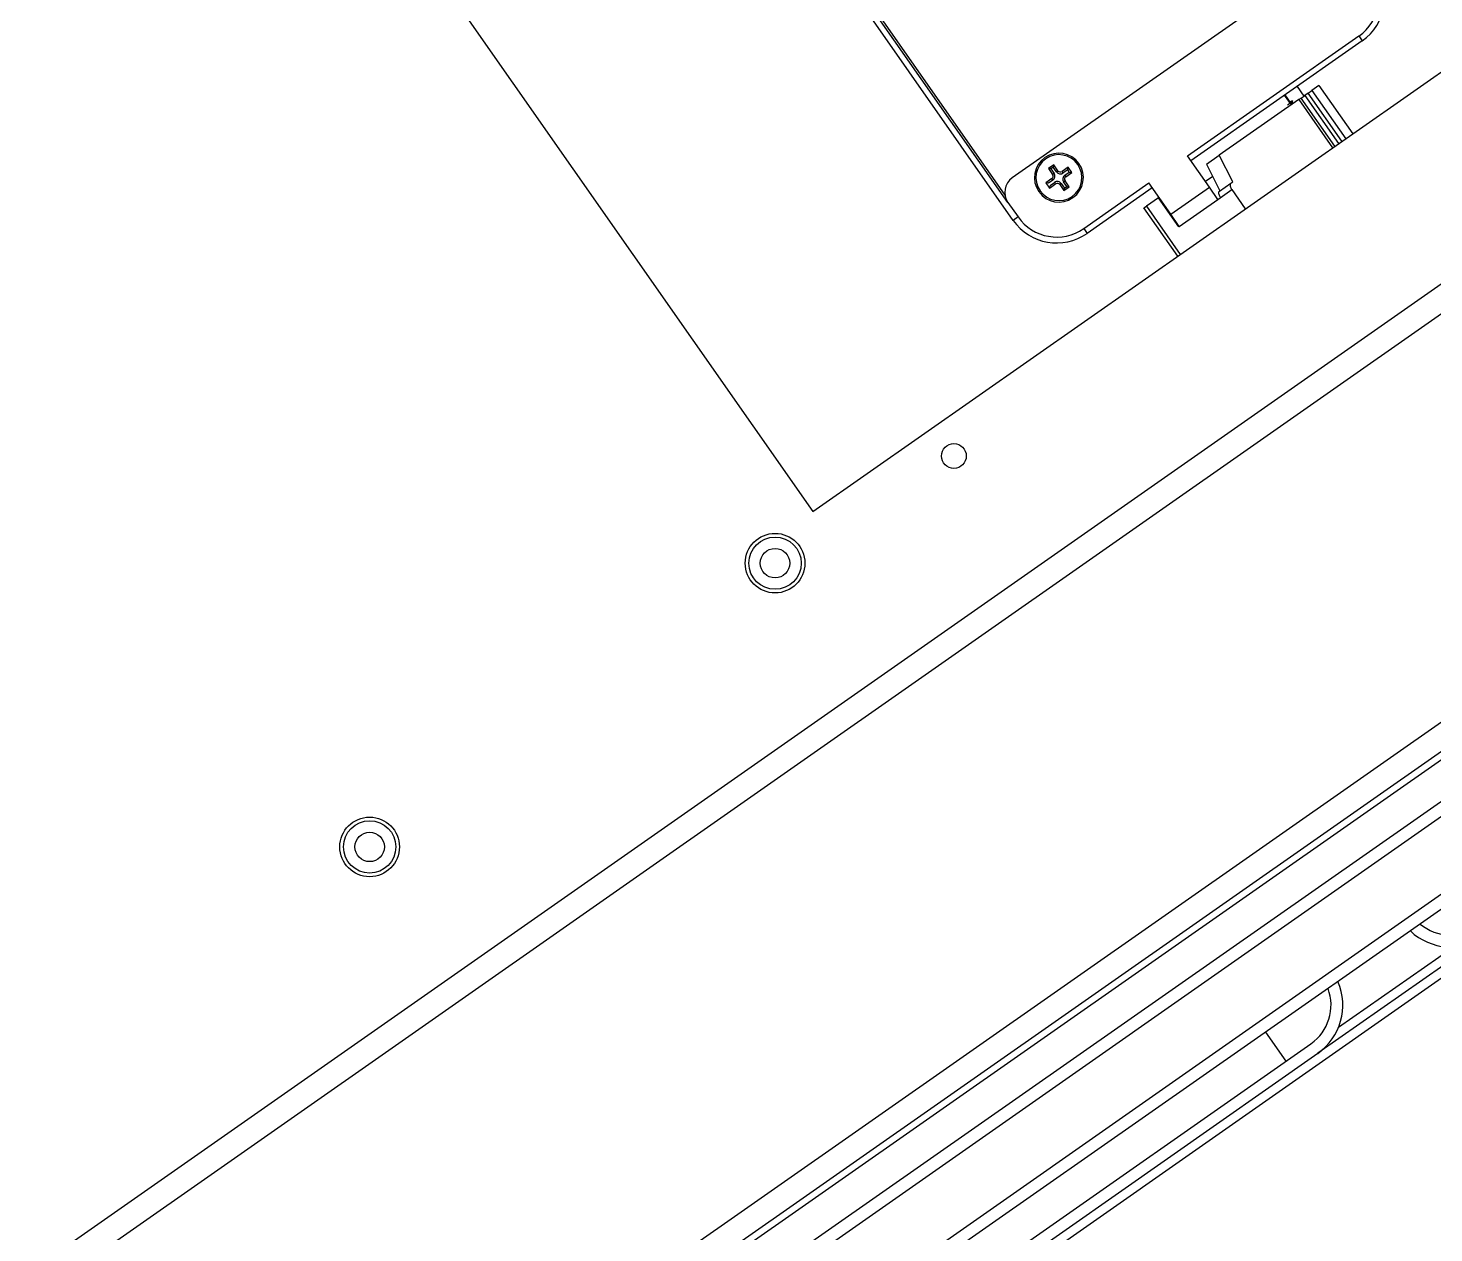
# Model space of a CAD drawing. Header units: millimetres. Extents: x 152904052 to 153933663, y 538271515 to 539240469.
# Drawn here: x 153467230.6 to 153467469.2, y 538579744.5 to 538579949.1 of the extents above; entities that cross this region are included whole.
import ezdxf

# ---------------------------------------------------------------- set-up
doc = ezdxf.new("R2010")
doc.units = ezdxf.units.MM
doc.layers.add('POWR', color=5, linetype='Continuous')

msp = doc.modelspace()

# ---------------------------------------------------------------- linework, layer by layer
at = {"layer": 'POWR', "color": 7}
for p, q in [((153467363.81, 538579867.03), (153467693.28, 538580097.72)), ((153465045.39, 538578202.63), (153467742.04, 538580090.84)), ((153466864.42, 538579481.34), (153467710.2, 538580073.55)), ((153467243.36, 538580039.05), (153467363.81, 538579867.03)), ((153467783.01, 538580034.08), (153466886.86, 538579406.59)), ((153467780.03, 538580034.55), (153466887.43, 538579409.55)), ((153465095.17, 538578168.15), (153467757.42, 538580032.27)), ((153465097.52, 538578164.79), (153467759.77, 538580028.91)), ((153467789.2, 538580025.23), (153466893.05, 538579397.74)), ((153467753.08, 538580022.77), (153466454.73, 538579113.65)), ((153467788.69, 538580022.31), (153466895.98, 538579397.22)), ((153467798.37, 538580017.37), (153466897.3, 538579386.43)), ((153467366.18, 538579963.9), (153467396.4, 538579920.74)), ((153467397.81, 538579916.46), (153467365.11, 538579963.16)), ((153467396.9, 538579919.5), (153467365.93, 538579963.73)), ((153467452.52, 538579962.1), (153467397.64, 538579923.67)), ((153467427.38, 538579927.41), (153467456.46, 538579947.77)), ((153467456.46, 538579947.77), (153467457.03, 538579946.95)), ((153467457.03, 538579946.95), (153467427.95, 538579926.59)), ((153467445, 538579936.08), (153467443.86, 538579937.72)), ((153467445.07, 538579936.13), (153467443.93, 538579937.77)), ((153467445.97, 538579939.2), (153467447.12, 538579937.57)), ((153467446.65, 538579937.24), (153467447.28, 538579937.68)), ((153467447.85, 538579938.08), (153467447.28, 538579937.68)), ((153467447.28, 538579937.68), (153467453.02, 538579929.49)), ((153467447.85, 538579938.08), (153467448.48, 538579938.52)), ((153467453.59, 538579929.89), (153467447.85, 538579938.08)), ((153467447.85, 538579938.08), (153467447.85, 538579938.08)), ((153467453.59, 538579929.89), (153467447.85, 538579938.08)), ((153467449.68, 538579939.36), (153467448.48, 538579938.52)), ((153467448.48, 538579938.52), (153467454.22, 538579930.33)), ((153467449.68, 538579939.36), (153467455.41, 538579931.16)), ((153467446.27, 538579936.97), (153467432.77, 538579927.52)), ((153467445.03, 538579936.71), (153467444.8, 538579936.52)), ((153467444.86, 538579936.6), (153467445.03, 538579936.71)), ((153467445.03, 538579936.71), (153467445.22, 538579936.79)), ((153467445.31, 538579936.3), (153467445.13, 538579936.3)), ((153467446.65, 538579937.24), (153467446.27, 538579936.97)), ((153467446.27, 538579936.97), (153467452, 538579928.78)), ((153467452.39, 538579929.05), (153467446.65, 538579937.24)), ((153467446.65, 538579937.24), (153467446.65, 538579937.24)), ((153467452.39, 538579929.05), (153467446.65, 538579937.24)), ((153467404.68, 538579925.92), (153467403.78, 538579925.28)), ((153467404.6, 538579925.49), (153467404.68, 538579925.92)), ((153467405.39, 538579924.89), (153467404.68, 538579925.92)), ((153467408.74, 538579925.95), (153467408.95, 538579926.1)), ((153467431.11, 538579922.08), (153467427.38, 538579927.41)), ((153467430.6, 538579926), (153467432.77, 538579927.52)), ((153467430.6, 538579926), (153467432.89, 538579921.5)), ((153467435.06, 538579923.02), (153467432.77, 538579927.52)), ((153467404.37, 538579923.56), (153467403.35, 538579922.85)), ((153467404.55, 538579923.31), (153467403.77, 538579922.77)), ((153467403.78, 538579925.28), (153467404.49, 538579924.26)), ((153467404.2, 538579925.21), (153467403.78, 538579925.28)), ((153467404.6, 538579925.49), (153467404.2, 538579925.21)), ((153467404.2, 538579925.21), (153467404.74, 538579924.44)), ((153467404.55, 538579923.31), (153467404.37, 538579923.56)), ((153467404.74, 538579924.44), (153467404.49, 538579924.26)), ((153467405.14, 538579924.72), (153467404.6, 538579925.49)), ((153467405.14, 538579924.72), (153467405.39, 538579924.89)), ((153467407.11, 538579925.49), (153467406.09, 538579924.77)), ((153467406.27, 538579924.52), (153467406.09, 538579924.77)), ((153467407.04, 538579925.06), (153467406.27, 538579924.52)), ((153467406.55, 538579924.12), (153467407.32, 538579924.66)), ((153467406.55, 538579924.12), (153467406.72, 538579923.87)), ((153467406.72, 538579923.87), (153467407.75, 538579924.58)), ((153467407.04, 538579925.06), (153467407.11, 538579925.49)), ((153467407.32, 538579924.66), (153467407.04, 538579925.06)), ((153467407.75, 538579924.58), (153467407.11, 538579925.49)), ((153467407.32, 538579924.66), (153467407.75, 538579924.58)), ((153467431.65, 538579923.93), (153467430.42, 538579923.06)), ((153467402.35, 538579921.48), (153467402.15, 538579921.34)), ((153467403.35, 538579922.85), (153467403.98, 538579921.95)), ((153467403.77, 538579922.77), (153467403.35, 538579922.85)), ((153467403.98, 538579921.95), (153467405, 538579922.66)), ((153467404.05, 538579922.37), (153467403.98, 538579921.95)), ((153467404.05, 538579922.37), (153467404.83, 538579922.91)), ((153467404.83, 538579922.91), (153467405, 538579922.66)), ((153467405.95, 538579922.72), (153467405.7, 538579922.54)), ((153467405.7, 538579922.54), (153467406.41, 538579921.52)), ((153467405.95, 538579922.72), (153467406.49, 538579921.94)), ((153467406.35, 538579922.99), (153467406.6, 538579923.17)), ((153467406.89, 538579922.22), (153467406.35, 538579922.99)), ((153467406.41, 538579921.52), (153467407.32, 538579922.15)), ((153467406.49, 538579921.94), (153467406.41, 538579921.52)), ((153467406.49, 538579921.94), (153467406.89, 538579922.22)), ((153467407.32, 538579922.15), (153467406.6, 538579923.17)), ((153467406.89, 538579922.22), (153467407.32, 538579922.15)), ((153467409.77, 538579915.07), (153467420.82, 538579922.82)), ((153467421.4, 538579922), (153467410.34, 538579914.25)), ((153467424.55, 538579917.49), (153467420.82, 538579922.82)), ((153467424.55, 538579917.49), (153467431.11, 538579922.08)), ((153467432.54, 538579920.03), (153467431.11, 538579922.08)), ((153467432.54, 538579920.03), (153467434.9, 538579921.69)), ((153467432.81, 538579921.44), (153467434.72, 538579922.78)), ((153467434.72, 538579922.78), (153467435.06, 538579923.02)), ((153467434.9, 538579921.69), (153467437.19, 538579918.41)), ((153467396.9, 538579919.5), (153467398.62, 538579917.04)), ((153467419.99, 538579918.57), (153467420.4, 538579918.86)), ((153467425.73, 538579910.38), (153467419.99, 538579918.57)), ((153467422.45, 538579920.29), (153467420.4, 538579918.86)), ((153467420.4, 538579918.86), (153467426.14, 538579910.67)), ((153467422.45, 538579920.29), (153467422.55, 538579920.36)), ((153467425.89, 538579915.38), (153467422.45, 538579920.29)), ((153467425.99, 538579915.44), (153467432.54, 538579920.03)), ((153467398.62, 538579917.04), (153467397.81, 538579916.46)), ((153467425.99, 538579915.44), (153467424.55, 538579917.49)), ((153467409.77, 538579915.07), (153467410.34, 538579914.25)), ((153467425.66, 538579915.71), (153467425.72, 538579915.83)), ((153467425.72, 538579915.62), (153467425.82, 538579915.69)), ((153467425.89, 538579915.38), (153467425.99, 538579915.44)), ((153467477.82, 538579794.87), (153467449.48, 538579775.02)), ((153467453, 538579779.45), (153467472.46, 538579793.07)), ((153467440.63, 538579778.59), (153467444.07, 538579773.68)), ((153467382.47, 538579730.55), (153467448.33, 538579776.66)), ((153467383.62, 538579728.91), (153467449.48, 538579775.02))]:
    msp.add_line(p, q, dxfattribs=at)
for centre, radius in [((153467387.73, 538579876.45), 2.1), ((153467357.38, 538579858.25), 5.06), ((153467357.38, 538579858.25), 4.44), ((153467357.38, 538579858.25), 2.5), ((153467288.58, 538579810.07), 5.06), ((153467288.58, 538579810.07), 4.44), ((153467288.58, 538579810.07), 2.5)]:
    msp.add_circle(centre, radius, dxfattribs=at)
for centre, radius, start, end in [((153467451.87, 538579954.32), 9, 305, 35), ((153467451.87, 538579954.32), 8, 305, 35), ((153467405.55, 538579923.72), 4.15, 35, 215), ((153467405.55, 538579923.72), 3.9, 35, 215), ((153467405.55, 538579923.72), 4.15, 215, 35), ((153467405.55, 538579923.72), 3.9, 215, 35), ((153467399.36, 538579921.22), 3, 125, 215), ((153467404.08, 538579923.97), 0.5, 305, 35), ((153467404.08, 538579923.97), 0.807, 305, 35), ((153467405.8, 538579925.18), 0.807, 215, 305), ((153467405.8, 538579925.18), 0.5, 215, 305), ((153467407.01, 538579923.46), 0.807, 125, 215), ((153467407.01, 538579923.46), 0.5, 125, 215), ((153467405.29, 538579922.25), 0.807, 35, 125), ((153467405.29, 538579922.25), 0.5, 35, 125), ((153467405.18, 538579921.63), 9, 215, 305), ((153467405.18, 538579921.63), 8, 215, 305), ((153467472.08, 538579803.06), 8, 229.4775, 305), ((153467472.08, 538579803.06), 10, 226.537, 305), ((153467443.74, 538579783.21), 8, 305, 20.5225), ((153467443.74, 538579783.21), 10, 305, 23.463)]:
    msp.add_arc(centre, radius, start, end, dxfattribs=at)
for points, knots in [([(153467445.2, 538579936.76), (153467445.19, 538579936.75), (153467445.19, 538579936.72), (153467444.92, 538579936.48), (153467444.56, 538579936.19), (153467444.37, 538579936.04)], [0, 0, 0, 0, 0.212902, 0.581197, 1, 1, 1, 1]), ([(153467445.12, 538579936.3), (153467445.13, 538579936.3), (153467445.16, 538579936.31), (153467445.14, 538579936.27), (153467445.06, 538579936.2), (153467445.03, 538579936.17)], [0, 0, 0, 0, 0.0914544, 0.6893476, 1, 1, 1, 1]), ([(153467445.08, 538579936.37), (153467445.1, 538579936.44), (153467445.15, 538579936.57), (153467445.2, 538579936.71), (153467445.22, 538579936.78)], [0, 0, 0, 0, 0.499894, 1, 1, 1, 1]), ([(153467432.99, 538579920.35), (153467432.94, 538579920.42), (153467432.83, 538579920.59), (153467432.73, 538579920.84), (153467432.68, 538579921.1), (153467432.69, 538579921.32), (153467432.77, 538579921.4), (153467432.81, 538579921.44)], [0, 0, 0, 0, 0.1747357, 0.3635479, 0.5596916, 0.7878702, 1, 1, 1, 1]), ([(153467434.72, 538579922.78), (153467434.67, 538579922.73), (153467434.58, 538579922.62), (153467434.6, 538579922.3), (153467434.72, 538579921.97), (153467434.84, 538579921.78), (153467434.9, 538579921.69)], [0, 0, 0, 0, 0.273241, 0.566326, 0.792171, 1, 1, 1, 1])]:
    msp.add_open_spline(points, degree=3, knots=knots, dxfattribs=at)

doc.saveas('drawing.dxf')
